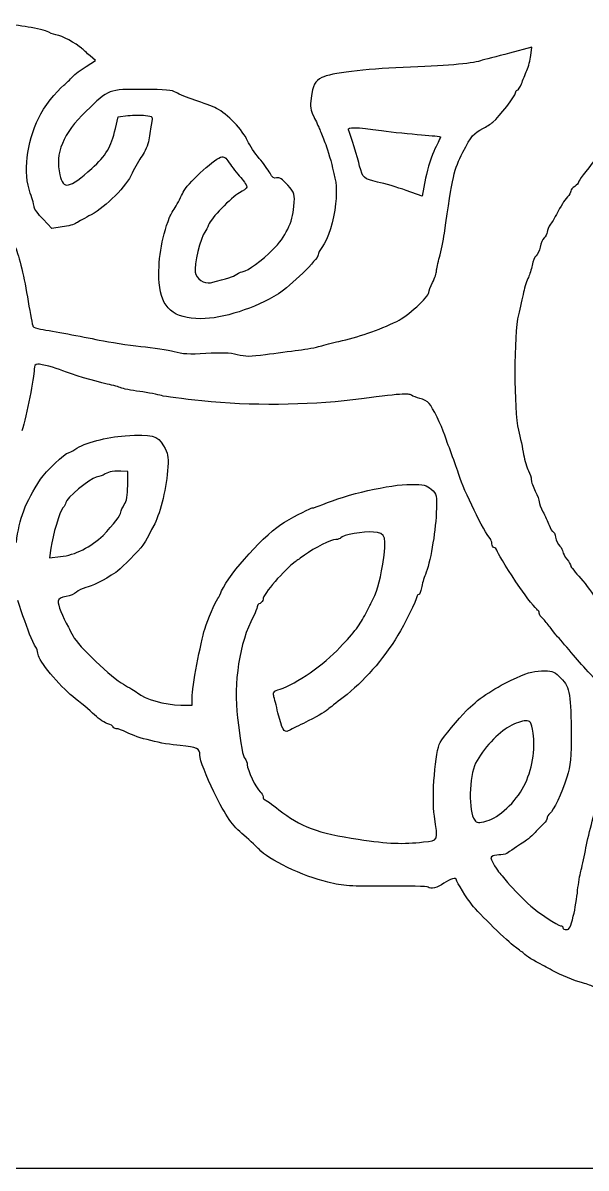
# Model space of a CAD drawing. Header units: millimetres. Extents: x 2 to 526, y -526 to -2.
# Drawn here: x 107.5 to 183, y -525.7 to -372 of the extents above; entities that cross this region are included whole.
import ezdxf

# ---------------------------------------------------------------- set-up
doc = ezdxf.new("R2010")
doc.units = ezdxf.units.MM
doc.layers.get('0').update_dxf_attribs({"linetype": 'CONTINUOUS'})

msp = doc.modelspace()

# ---------------------------------------------------------------- linework, layer by layer
for p, q in [((117.24, -377.03), (116.5, -376.37)), ((175.74, -375.23), (172.75, -376.03)), ((175.63, -376.34), (175.74, -375.23)), ((115.97, -377.8), (117.24, -377.03)), ((119.91, -386.16), (120.28, -384.57)), ((120.28, -384.57), (121.58, -384.41)), ((161.5, -392.83), (161.03, -395.23)), ((161.03, -395.23), (158.91, -394.47)), ((111.39, -399.55), (110.2, -398.3)), ((112.77, -399.36), (111.39, -399.55)), ((121.58, -432.2), (120.65, -432.14)), ((121.55, -434.08), (121.58, -432.2)), ((111.26, -442.49), (111.07, -443.79)), ((111.07, -443.79), (112.55, -443.63)), ((107.5, -451.56), (106.81, -449.53)), ((130.18, -463.55), (130.18, -462.54)), ((128.67, -463.55), (130.18, -463.55))]:
    msp.add_line(p, q)
msp.add_lwpolyline([(2.38, -264.05), (2.38, -525.73), (264.05, -525.73), (525.73, -525.73), (525.73, -264.05), (525.73, -2.38), (264.05, -2.38), (2.38, -2.38)], close=True)
for points in [[(108.21, -372.53), (107.13, -372.37), (105.65, -372.14), (104.91, -372)], [(110.97, -373.22), (110.54, -373.01), (109.3, -372.69), (108.21, -372.53)], [(112.1, -373.59), (111.89, -373.59), (111.39, -373.43), (110.97, -373.22)], [(115.36, -375.36), (114.72, -374.78), (112.53, -373.59), (112.1, -373.59)], [(116.5, -376.37), (116.1, -376.03), (115.57, -375.55), (115.36, -375.36)], [(172.75, -376.03), (171.08, -376.45), (169.33, -376.9), (168.88, -377.06)], [(175.1, -378.35), (175.31, -377.85), (175.55, -376.95), (175.63, -376.34)], [(114.14, -379.2), (114.46, -378.86), (115.25, -378.25), (115.97, -377.8)], [(158.49, -377.96), (153.35, -378.14), (148.8, -378.7), (147.58, -379.31)], [(168.88, -377.06), (167.61, -377.45), (163.99, -377.77), (158.49, -377.96)], [(112.98, -380.34), (113.32, -380.05), (113.85, -379.54), (114.14, -379.2)], [(147.58, -379.31), (146.66, -379.78), (146.39, -380.31), (146.16, -382.06)], [(174.36, -380.13), (174.55, -379.68), (174.86, -378.86), (175.1, -378.35)], [(109.62, -384.7), (110.28, -383.35), (111.97, -381.13), (112.98, -380.34)], [(123.56, -380.89), (119.01, -380.87), (119.04, -380.84), (115.97, -383.83)], [(128.06, -381.32), (127.53, -380.97), (126.63, -380.89), (123.56, -380.89)], [(130.57, -382.35), (129.57, -382.01), (128.43, -381.56), (128.06, -381.32)], [(173.57, -381.37), (173.57, -381.16), (173.67, -381), (173.8, -381)], [(173.8, -381), (173.94, -381), (174.18, -380.6), (174.36, -380.13)], [(133.48, -383.46), (132.9, -383.17), (131.6, -382.67), (130.57, -382.35)], [(146.16, -382.06), (146, -383.2), (146.08, -383.67), (146.5, -384.55)], [(170.52, -385.29), (171.42, -384.52), (173.57, -381.77), (173.57, -381.37)], [(115.97, -383.83), (112.87, -386.82), (111.76, -389.49), (112.45, -392.35)], [(121.58, -384.41), (122.32, -384.33), (123.35, -384.31), (123.93, -384.39)], [(123.93, -384.39), (124.94, -384.52), (124.94, -384.52), (124.75, -385.47)], [(137.64, -387.8), (137, -386.37), (134.88, -384.15), (133.48, -383.46)], [(108.48, -394.84), (107.53, -392.09), (107.95, -388.12), (109.62, -384.7)], [(124.75, -385.47), (124.65, -386), (124.49, -386.98), (124.38, -387.67)], [(146.5, -384.55), (146.82, -385.15), (147.16, -385.92), (147.32, -386.29)], [(169.2, -386.16), (169.65, -385.92), (170.23, -385.55), (170.52, -385.29)], [(116.73, -391.5), (118.64, -389.78), (119.35, -388.62), (119.91, -386.16)], [(147.32, -386.29), (147.45, -386.66), (147.77, -387.43), (148.01, -388.01)], [(151.16, -386.34), (151, -385.92), (152.14, -385.92), (155.6, -386.42)], [(152.66, -391.19), (152.4, -390.15), (151.42, -387.01), (151.16, -386.34)], [(155.6, -386.42), (157.11, -386.64), (159.52, -386.87), (160.95, -386.98)], [(160.95, -386.98), (162.35, -387.09), (163.51, -387.22), (163.51, -387.27)], [(163.51, -387.27), (163.51, -387.32), (163.17, -388.04), (162.75, -388.88)], [(166.5, -389.33), (167.67, -387.11), (167.93, -386.79), (169.2, -386.16)], [(124.38, -387.67), (124.27, -388.33), (123.88, -389.31), (123.48, -389.81)], [(139.2, -390.15), (138.62, -389.47), (137.9, -388.41), (137.64, -387.8)], [(148.01, -388.01), (148.25, -388.59), (148.72, -390.15), (149.04, -391.48)], [(162.75, -388.88), (162.35, -389.7), (161.77, -391.48), (161.5, -392.83)], [(123.48, -389.81), (123.11, -390.31), (122.5, -391.37), (122.16, -392.14)], [(129.01, -394.68), (129.46, -393.65), (132.93, -390.42), (134.01, -390)], [(134.01, -390), (134.43, -389.84), (134.67, -390), (135.18, -390.76)], [(140.65, -392.14), (140.41, -391.72), (139.75, -390.82), (139.2, -390.15)], [(164.02, -400.18), (165.13, -392.46), (165.31, -391.66), (166.5, -389.33)], [(184.41, -390.13), (182.88, -392.03), (182.03, -393.14), (182.03, -393.36)], [(112.45, -392.35), (112.92, -394.39), (113.69, -394.23), (116.73, -391.5)], [(135.18, -390.76), (135.52, -391.29), (136.23, -392.17), (136.71, -392.72)], [(149.04, -391.48), (149.57, -393.57), (149.62, -394.18), (149.44, -396.24)], [(155.07, -393.33), (153.22, -392.91), (153.06, -392.75), (152.66, -391.19)], [(122.16, -392.14), (121.39, -393.89), (118.69, -396.61), (116.65, -397.72)], [(136.71, -392.72), (137.21, -393.28), (137.58, -393.86), (137.53, -394.02)], [(141.53, -392.77), (141.18, -392.88), (140.94, -392.72), (140.65, -392.14)], [(143.01, -393.75), (142.29, -392.93), (141.9, -392.67), (141.53, -392.77)], [(158.91, -394.47), (157.72, -394.04), (156, -393.54), (155.07, -393.33)], [(182.03, -393.36), (182.03, -393.49), (181.8, -393.73), (181.5, -393.91)], [(109.01, -396.72), (109.01, -396.5), (108.77, -395.66), (108.48, -394.84)], [(127.93, -396.74), (128.27, -396.16), (128.77, -395.23), (129.01, -394.68)], [(136.53, -394.78), (135.47, -395.37), (132.64, -398.28), (132.4, -399.07)], [(137.53, -394.02), (137.48, -394.18), (137.03, -394.52), (136.53, -394.78)], [(143.85, -396.61), (143.99, -394.92), (143.96, -394.86), (143.01, -393.75)], [(180.98, -394.55), (180.98, -394.71), (180.79, -395.08), (180.53, -395.34)], [(181.5, -393.91), (181.21, -394.1), (180.98, -394.36), (180.98, -394.55)], [(141.02, -402.4), (142.74, -400.69), (143.67, -398.78), (143.85, -396.61)], [(149.44, -396.24), (149.2, -398.59), (148.48, -400.95), (147.58, -402.14)], [(180.53, -395.34), (180.08, -395.84), (179.65, -396.53), (179.07, -397.67)], [(110.2, -398.3), (109.54, -397.64), (109.01, -396.93), (109.01, -396.72)], [(116.65, -397.72), (115.86, -398.15), (114.99, -398.65), (114.7, -398.83)], [(125.78, -406.88), (125.57, -404.05), (126.05, -400.95), (127.16, -398.07)], [(127.16, -398.07), (127.21, -397.91), (127.56, -397.32), (127.93, -396.74)], [(179.07, -397.67), (178.88, -398.04), (178.54, -398.62), (178.28, -398.97)], [(114.7, -398.83), (114.41, -399.02), (113.53, -399.26), (112.77, -399.36)], [(132.4, -399.07), (132.32, -399.39), (132.08, -399.84), (131.89, -400.05)], [(178.28, -398.97), (178.01, -399.31), (177.8, -399.81), (177.8, -400.05)], [(131.89, -400.05), (131.37, -400.66), (130.41, -404.57), (130.6, -405.42)], [(163.38, -403.41), (163.59, -402.64), (163.88, -401.19), (164.02, -400.18)], [(177.4, -400.84), (177.19, -401.03), (176.95, -401.56), (176.85, -402.06)], [(177.8, -400.05), (177.8, -400.31), (177.61, -400.66), (177.4, -400.84)], [(106.47, -402.03), (107.02, -403.36), (107.69, -406.08), (108.19, -409.36)], [(137.05, -405.34), (137.56, -405.34), (139.62, -403.81), (141.02, -402.4)], [(147.58, -402.14), (147.32, -402.48), (147.11, -402.91), (147.11, -403.12)], [(176.85, -402.06), (176.77, -402.54), (176.53, -403.07), (176.32, -403.25)], [(147.11, -403.12), (147.11, -403.65), (143.32, -407.35), (141.76, -408.33)], [(162.98, -405.26), (162.98, -405), (163.17, -404.15), (163.38, -403.41)], [(176.32, -403.25), (176.13, -403.41), (175.9, -403.97), (175.79, -404.52)], [(130.6, -405.42), (130.78, -406.32), (131.82, -407.04), (132.64, -406.85)], [(132.64, -406.85), (135.04, -406.24), (135.68, -406.06), (136.18, -405.71)], [(136.18, -405.71), (136.5, -405.5), (136.9, -405.34), (137.05, -405.34)], [(162.45, -406.8), (162.75, -406.21), (162.98, -405.53), (162.98, -405.26)], [(175.79, -404.52), (175.68, -405.05), (175.47, -405.77), (175.29, -406.14)], [(131.37, -411.69), (127.69, -411.67), (126.05, -410.26), (125.78, -406.88)], [(161.93, -408.15), (161.93, -407.99), (162.16, -407.38), (162.45, -406.8)], [(175.29, -406.14), (175.07, -406.51), (174.81, -407.41), (174.65, -408.12)], [(141.76, -408.33), (138.64, -410.29), (134.3, -411.69), (131.37, -411.69)], [(157.67, -412.04), (159.04, -411.37), (161.93, -408.75), (161.93, -408.15)], [(174.65, -408.12), (174.49, -408.86), (174.18, -410.21), (173.96, -411.16)], [(108.19, -409.36), (108.48, -411.06), (108.77, -412.56), (108.85, -412.7)], [(149.89, -414.73), (152.35, -414.18), (155.2, -413.2), (157.67, -412.04)], [(173.96, -411.16), (173.33, -413.68), (173.33, -424.05), (173.96, -426.64)], [(108.85, -412.7), (108.93, -412.83), (109.38, -413.01), (109.86, -413.09)], [(109.86, -413.09), (111.57, -413.36), (115.28, -414.05), (117.74, -414.55)], [(117.74, -414.55), (119.12, -414.84), (121.63, -415.21), (123.3, -415.4)], [(147.37, -415.37), (147.88, -415.21), (149.01, -414.92), (149.89, -414.73)], [(123.3, -415.4), (124.96, -415.55), (126.97, -415.87), (127.77, -416.08)], [(127.77, -416.08), (128.88, -416.4), (129.86, -416.45), (132.03, -416.32)], [(132.03, -416.32), (134.06, -416.19), (135.28, -416.22), (136.23, -416.48)], [(136.23, -416.48), (137.37, -416.77), (138.03, -416.77), (140.04, -416.48)], [(140.04, -416.48), (141.39, -416.3), (143.38, -416.03), (144.46, -415.9)], [(144.46, -415.9), (145.55, -415.77), (146.87, -415.53), (147.37, -415.37)], [(109.48, -417.78), (109.14, -417.78), (109.01, -417.99), (109.01, -418.47)], [(112.84, -418.68), (111.79, -418.25), (110.04, -417.78), (109.48, -417.78)], [(109.01, -418.47), (109.01, -419.58), (108, -424.6), (107.34, -426.75)], [(118.8, -420.45), (117.1, -420.08), (113.98, -419.15), (112.84, -418.68)], [(120.65, -420.98), (120.44, -420.85), (119.59, -420.63), (118.8, -420.45)], [(123.16, -421.45), (122, -421.3), (120.86, -421.08), (120.65, -420.98)], [(126.07, -422.01), (125.62, -421.88), (124.33, -421.61), (123.16, -421.45)], [(131.5, -422.72), (128.96, -422.46), (126.5, -422.14), (126.07, -422.01)], [(151.74, -422.57), (145.57, -423.33), (138.06, -423.41), (131.5, -422.72)], [(159.62, -421.96), (159.25, -421.67), (158.3, -421.72), (151.74, -422.57)], [(160.73, -422.38), (160.31, -422.28), (159.81, -422.09), (159.62, -421.96)], [(161.98, -423.07), (161.74, -422.8), (161.18, -422.49), (160.73, -422.38)], [(164.07, -427.3), (163.64, -426.03), (162.45, -423.57), (161.98, -423.07)], [(114.46, -429.23), (115.83, -428.33), (118.67, -427.57), (121.21, -427.41)], [(121.21, -427.41), (124.86, -427.14), (125.52, -427.33), (126.37, -428.76)], [(164.99, -429.82), (164.6, -428.78), (164.17, -427.67), (164.07, -427.3)], [(173.96, -426.64), (174.2, -427.65), (174.52, -429.13), (174.65, -429.92)], [(126.37, -428.76), (126.95, -429.76), (127.03, -430.16), (126.95, -431.59)], [(109.86, -433.23), (110.54, -432.17), (113.16, -429.68), (113.59, -429.68)], [(113.59, -429.68), (113.69, -429.68), (114.09, -429.5), (114.46, -429.23)], [(166, -432.73), (165.84, -432.14), (165.36, -430.82), (164.99, -429.82)], [(174.65, -429.92), (174.78, -430.69), (175.07, -431.67), (175.29, -432.09)], [(126.95, -431.59), (126.76, -434.26), (125.97, -437.65), (125.17, -439.21)], [(106.63, -441.72), (107, -438.52), (107.82, -436.38), (109.86, -433.23)], [(117.32, -432.96), (116.47, -433.15), (113.24, -435.85), (113.24, -436.38)], [(118.4, -432.59), (118.27, -432.7), (117.77, -432.88), (117.32, -432.96)], [(119.19, -432.25), (118.9, -432.33), (118.56, -432.49), (118.4, -432.59)], [(120.65, -432.14), (120.15, -432.14), (119.49, -432.17), (119.19, -432.25)], [(170.15, -441.19), (169.41, -440.4), (166.58, -434.63), (166, -432.73)], [(175.29, -432.09), (175.5, -432.49), (175.68, -433.04), (175.68, -433.31)], [(175.68, -433.31), (175.68, -433.57), (175.92, -434.26), (176.21, -434.84)], [(121.1, -436.64), (121.42, -436.19), (121.55, -435.4), (121.55, -434.08)], [(147.72, -436.62), (150.84, -435.27), (156.77, -433.92), (159.54, -433.92)], [(159.54, -433.92), (161.26, -433.94), (161.63, -434.02), (162.27, -434.58)], [(162.27, -434.58), (163.01, -435.24), (163.01, -435.27), (162.93, -437.83)], [(176.21, -434.84), (176.5, -435.42), (176.74, -436.06), (176.74, -436.25)], [(113.24, -436.38), (113.24, -436.54), (113.08, -436.85), (112.87, -437.07)], [(120.65, -437.65), (120.65, -437.46), (120.86, -437.04), (121.1, -436.64)], [(146.31, -437.09), (146.47, -437.09), (147.08, -436.88), (147.72, -436.62)], [(176.74, -436.25), (176.74, -436.46), (176.98, -437.07), (177.24, -437.59)], [(112.87, -437.07), (112.42, -437.59), (111.5, -440.72), (111.26, -442.49)], [(118.24, -440.77), (119.67, -439.31), (120.65, -438.04), (120.65, -437.65)], [(142.58, -439), (144.22, -438.04), (146.1, -437.09), (146.31, -437.09)], [(162.93, -437.83), (162.82, -440.5), (162.11, -444.53), (161.48, -446.03)], [(177.24, -437.59), (177.51, -438.12), (177.91, -438.94), (178.06, -439.39)], [(125.17, -439.21), (123.98, -441.54), (123.72, -441.99), (123.3, -442.46)], [(134.14, -448.23), (135.18, -445.85), (140.12, -440.43), (142.58, -439)], [(178.06, -439.39), (178.25, -439.87), (178.49, -440.27), (178.59, -440.27)], [(112.55, -443.63), (114.46, -443.44), (116.68, -442.3), (118.24, -440.77)], [(150.12, -441.09), (150.05, -441.22), (149.75, -441.33), (149.46, -441.33)], [(154.52, -440.32), (153.22, -440.21), (150.36, -440.74), (150.12, -441.09)], [(155.76, -444.63), (156.34, -441.01), (156.18, -440.43), (154.52, -440.32)], [(170.39, -441.91), (170.39, -441.64), (170.29, -441.33), (170.15, -441.19)], [(178.59, -440.27), (178.7, -440.27), (178.86, -440.61), (178.94, -441.03)], [(178.94, -441.03), (179.02, -441.46), (179.28, -441.99), (179.52, -442.2)], [(123.3, -442.46), (122.34, -443.55), (120.41, -445.45), (119.96, -445.74)], [(149.46, -441.33), (148.85, -441.33), (146.58, -442.46), (145.26, -443.42)], [(170.66, -442.38), (170.52, -442.38), (170.39, -442.17), (170.39, -441.91)], [(171.16, -442.97), (171.03, -442.65), (170.82, -442.38), (170.66, -442.38)], [(179.52, -442.2), (179.73, -442.44), (179.92, -442.78), (179.92, -442.97)], [(144.07, -444.29), (142.56, -445.37), (139.7, -448.68), (139.7, -449.34)], [(145.26, -443.42), (144.75, -443.79), (144.22, -444.18), (144.07, -444.29)], [(174.15, -447.78), (172.75, -445.69), (171.34, -443.47), (171.16, -442.97)], [(179.92, -442.97), (179.92, -443.15), (180.15, -443.6), (180.45, -443.97)], [(180.45, -443.97), (180.74, -444.34), (180.98, -444.74), (180.98, -444.87)], [(119.96, -445.74), (118.3, -446.83), (116.71, -447.62), (115.94, -447.78)], [(154.17, -449.92), (154.97, -448.44), (155.34, -447.17), (155.76, -444.63)], [(180.98, -444.87), (180.98, -444.98), (181.58, -445.74), (182.32, -446.56)], [(161.48, -446.03), (161.26, -446.51), (161.03, -447.33), (160.95, -447.83)], [(182.32, -446.56), (183.04, -447.36), (183.99, -448.68), (184.44, -449.5)], [(113.29, -448.97), (112.66, -449.08), (112.29, -449.29), (112.24, -449.61)], [(114.67, -448.42), (114.43, -448.63), (113.82, -448.89), (113.29, -448.97)], [(115.94, -447.78), (115.46, -447.89), (114.91, -448.18), (114.67, -448.42)], [(133.64, -449.26), (133.77, -449.05), (134.01, -448.57), (134.14, -448.23)], [(160.58, -448.73), (160.44, -448.73), (160.34, -448.87), (160.34, -449.02)], [(160.95, -447.83), (160.87, -448.31), (160.68, -448.73), (160.58, -448.73)], [(176.53, -450.8), (176.34, -450.72), (175.02, -449.05), (174.15, -447.78)], [(112.24, -449.61), (112.16, -450.03), (112.79, -451.7), (113.59, -453.1)], [(131.89, -453.36), (132.37, -451.93), (133.22, -449.9), (133.64, -449.26)], [(138.91, -450.37), (138.91, -450.56), (138.67, -451.17), (138.38, -451.7)], [(139.3, -449.9), (139.09, -449.98), (138.91, -450.19), (138.91, -450.37)], [(139.7, -449.34), (139.7, -449.55), (139.51, -449.79), (139.3, -449.9)], [(153.48, -451.25), (153.72, -450.8), (154.01, -450.22), (154.17, -449.92)], [(160.34, -449.02), (160.34, -449.34), (158.59, -452.91), (157.8, -454.18)], [(109.3, -455.93), (108.66, -454.79), (108.14, -453.47), (107.5, -451.56)], [(138.38, -451.7), (136.55, -455.14), (135.7, -460.61), (136.29, -465.27)], [(150.02, -455.82), (152.03, -453.68), (152.72, -452.78), (153.48, -451.25)], [(176.74, -451.22), (176.74, -451.04), (176.64, -450.85), (176.53, -450.8)], [(177.22, -451.93), (176.95, -451.72), (176.74, -451.38), (176.74, -451.22)], [(178.2, -453.1), (177.91, -452.7), (177.46, -452.17), (177.22, -451.93)], [(113.59, -453.1), (113.74, -453.39), (114.04, -453.95), (114.22, -454.32)], [(130.18, -462.54), (130.18, -461.27), (131.34, -455.06), (131.89, -453.36)], [(178.99, -454.13), (178.86, -453.97), (178.49, -453.52), (178.2, -453.1)], [(114.22, -454.32), (114.83, -455.51), (119.51, -459.98), (120.97, -460.77)], [(157.8, -454.18), (155.73, -457.54), (153.27, -460.35), (150.44, -462.54)], [(180.74, -456.14), (179.94, -455.19), (179.15, -454.29), (178.99, -454.13)], [(109.54, -456.78), (109.54, -456.56), (109.43, -456.19), (109.3, -455.93)], [(141.98, -461.43), (144.2, -460.69), (147.85, -458.15), (150.02, -455.82)], [(186.53, -462.44), (183.17, -458.95), (182.43, -458.15), (180.74, -456.14)], [(114.19, -462.41), (112.42, -461.01), (109.54, -457.52), (109.54, -456.78)], [(172.98, -460.22), (174.97, -459.26), (175.82, -459), (177.03, -458.97)], [(177.03, -458.97), (178.38, -458.92), (178.65, -459), (179.41, -459.71)], [(179.41, -459.71), (180.82, -461.04), (180.98, -461.78), (181.03, -466.8)], [(120.97, -460.77), (121.73, -461.17), (122.58, -461.7), (122.85, -461.91)], [(166.95, -464.32), (168.35, -462.89), (170.58, -461.35), (172.98, -460.22)], [(117.1, -464.87), (116.5, -464.29), (115.17, -463.18), (114.19, -462.41)], [(122.85, -461.91), (123.85, -462.78), (126.52, -463.52), (128.67, -463.55)], [(141.13, -462.33), (141, -461.86), (141.13, -461.7), (141.98, -461.43)], [(141.71, -464.58), (141.47, -463.66), (141.23, -462.62), (141.13, -462.33)], [(150.44, -462.54), (149.54, -463.23), (148.64, -463.95), (148.4, -464.13)], [(148.4, -464.13), (147.82, -464.61), (146.95, -465.11), (145.12, -466.01)], [(163.46, -468.58), (163.91, -467.84), (165.95, -465.38), (166.95, -464.32)], [(118.9, -466.09), (118.53, -465.98), (117.74, -465.46), (117.1, -464.87)], [(136.29, -465.27), (136.76, -469.08), (137, -470.48), (137.29, -470.77)], [(143.09, -467.02), (142.5, -467.31), (142.27, -466.86), (141.71, -464.58)], [(174.89, -465.67), (174.49, -465.67), (173.54, -466.01), (172.75, -466.43)], [(175.92, -467.33), (175.66, -465.77), (175.58, -465.67), (174.89, -465.67)], [(119.59, -466.49), (119.59, -466.35), (119.27, -466.17), (118.9, -466.09)], [(120.02, -466.73), (119.78, -466.73), (119.59, -466.62), (119.59, -466.49)], [(121.42, -467.23), (120.89, -466.96), (120.25, -466.73), (120.02, -466.73)], [(128.59, -469), (126.13, -468.79), (122.9, -468), (121.42, -467.23)], [(145.12, -466.01), (144.25, -466.43), (143.32, -466.88), (143.09, -467.02)], [(172.75, -466.43), (171.24, -467.23), (169.2, -469.45), (168.22, -471.36)], [(174.7, -474.45), (175.76, -472.41), (176.29, -469.42), (175.92, -467.33)], [(181.03, -466.8), (181.03, -470.88), (180.98, -471.59), (180.45, -473.23)], [(162.69, -478.47), (162.3, -475.93), (162.8, -469.61), (163.46, -468.58)], [(131.23, -470.3), (131.23, -469.37), (130.86, -469.19), (128.59, -469)], [(133.09, -475.19), (132.11, -473.18), (131.23, -470.91), (131.23, -470.3)], [(137.29, -470.77), (137.45, -470.93), (137.58, -471.28), (137.58, -471.57)], [(137.58, -471.57), (137.58, -472.2), (138.8, -474.77), (139.3, -475.19)], [(168.22, -471.36), (167.32, -473.15), (167.24, -477.86), (168.09, -479)], [(180.45, -473.23), (179.71, -475.46), (178.67, -477.71), (178.17, -478.13)], [(169.73, -479.11), (171.32, -478.68), (173.57, -476.59), (174.7, -474.45)], [(137.13, -481.04), (135.55, -479.69), (134.83, -478.66), (133.09, -475.19)], [(139.3, -475.19), (139.51, -475.38), (139.7, -475.69), (139.7, -475.88)], [(139.7, -475.88), (139.7, -476.09), (139.81, -476.25), (139.91, -476.25)], [(139.91, -476.25), (140.04, -476.25), (140.92, -476.86), (141.84, -477.63)], [(182.93, -483.1), (183.3, -481.09), (184.07, -478.21), (184.84, -475.85)], [(141.84, -477.63), (144.62, -479.85), (147.08, -480.77), (152.48, -481.57)], [(178.17, -478.13), (177.96, -478.29), (177.8, -478.58), (177.8, -478.74)], [(161.21, -481.94), (163.25, -481.7), (163.2, -481.86), (162.69, -478.47)], [(168.09, -479), (168.38, -479.4), (168.57, -479.43), (169.73, -479.11)], [(177.35, -479.48), (177.09, -479.72), (176.56, -480.25), (176.19, -480.67)], [(177.8, -478.74), (177.8, -478.9), (177.59, -479.24), (177.35, -479.48)], [(139.17, -482.92), (138.96, -482.65), (138.03, -481.81), (137.13, -481.04)], [(176.19, -480.67), (175.52, -481.38), (175.34, -481.54), (173.7, -482.6)], [(152.48, -481.57), (156.58, -482.18), (158.46, -482.26), (161.21, -481.94)], [(173.7, -482.6), (173.28, -482.86), (172.77, -483.24), (172.59, -483.37)], [(148.38, -487.34), (145.1, -486.57), (140.31, -484.27), (139.17, -482.92)], [(170.55, -483.82), (170.18, -483.95), (170.18, -484.06), (170.58, -484.8)], [(171.61, -483.66), (171.26, -483.66), (170.79, -483.74), (170.55, -483.82)], [(172.59, -483.37), (172.4, -483.53), (171.98, -483.66), (171.61, -483.66)], [(182.32, -485.88), (182.46, -485.43), (182.75, -484.19), (182.93, -483.1)], [(170.58, -484.8), (170.79, -485.25), (171.13, -485.75), (171.29, -485.93)], [(181.9, -488.42), (182.01, -487.47), (182.19, -486.33), (182.32, -485.88)], [(156.24, -487.87), (151.45, -487.92), (150.52, -487.87), (148.38, -487.34)], [(165.63, -487.05), (165.63, -486.62), (164.78, -486.86), (163.94, -487.49)], [(167.75, -490.41), (167.08, -489.56), (165.63, -487.26), (165.63, -487.05)], [(171.29, -485.93), (171.45, -486.12), (172.01, -486.75), (172.51, -487.39)], [(172.51, -487.39), (173.36, -488.39), (174.47, -489.53), (175.6, -490.54)], [(161.85, -488), (161.74, -487.89), (159.23, -487.84), (156.24, -487.87)], [(163.94, -487.49), (163.09, -488.13), (162.19, -488.34), (161.85, -488)], [(181.32, -491.91), (181.56, -490.93), (181.82, -489.37), (181.9, -488.42)], [(173.41, -495.96), (172.69, -495.49), (168.59, -491.46), (167.75, -490.41)], [(175.6, -490.54), (176.53, -491.36), (179.26, -493.18), (179.6, -493.18)], [(180.39, -493.71), (180.79, -493.71), (180.98, -493.32), (181.32, -491.91)], [(179.6, -493.18), (179.76, -493.18), (179.92, -493.29), (179.92, -493.45)], [(179.92, -493.45), (179.92, -493.58), (180.13, -493.71), (180.39, -493.71)], [(174.63, -496.89), (174.39, -496.68), (173.83, -496.25), (173.41, -495.96)], [(177.27, -498.53), (175.9, -497.81), (175.13, -497.34), (174.63, -496.89)], [(178.59, -499.24), (178.38, -499.11), (177.77, -498.79), (177.27, -498.53)], [(182.56, -500.86), (181.48, -500.57), (179.6, -499.8), (178.59, -499.24)], [(184.02, -501.39), (183.89, -501.28), (183.22, -501.04), (182.56, -500.86)]]:
    msp.add_open_spline(points, degree=3)

doc.saveas('drawing.dxf')
